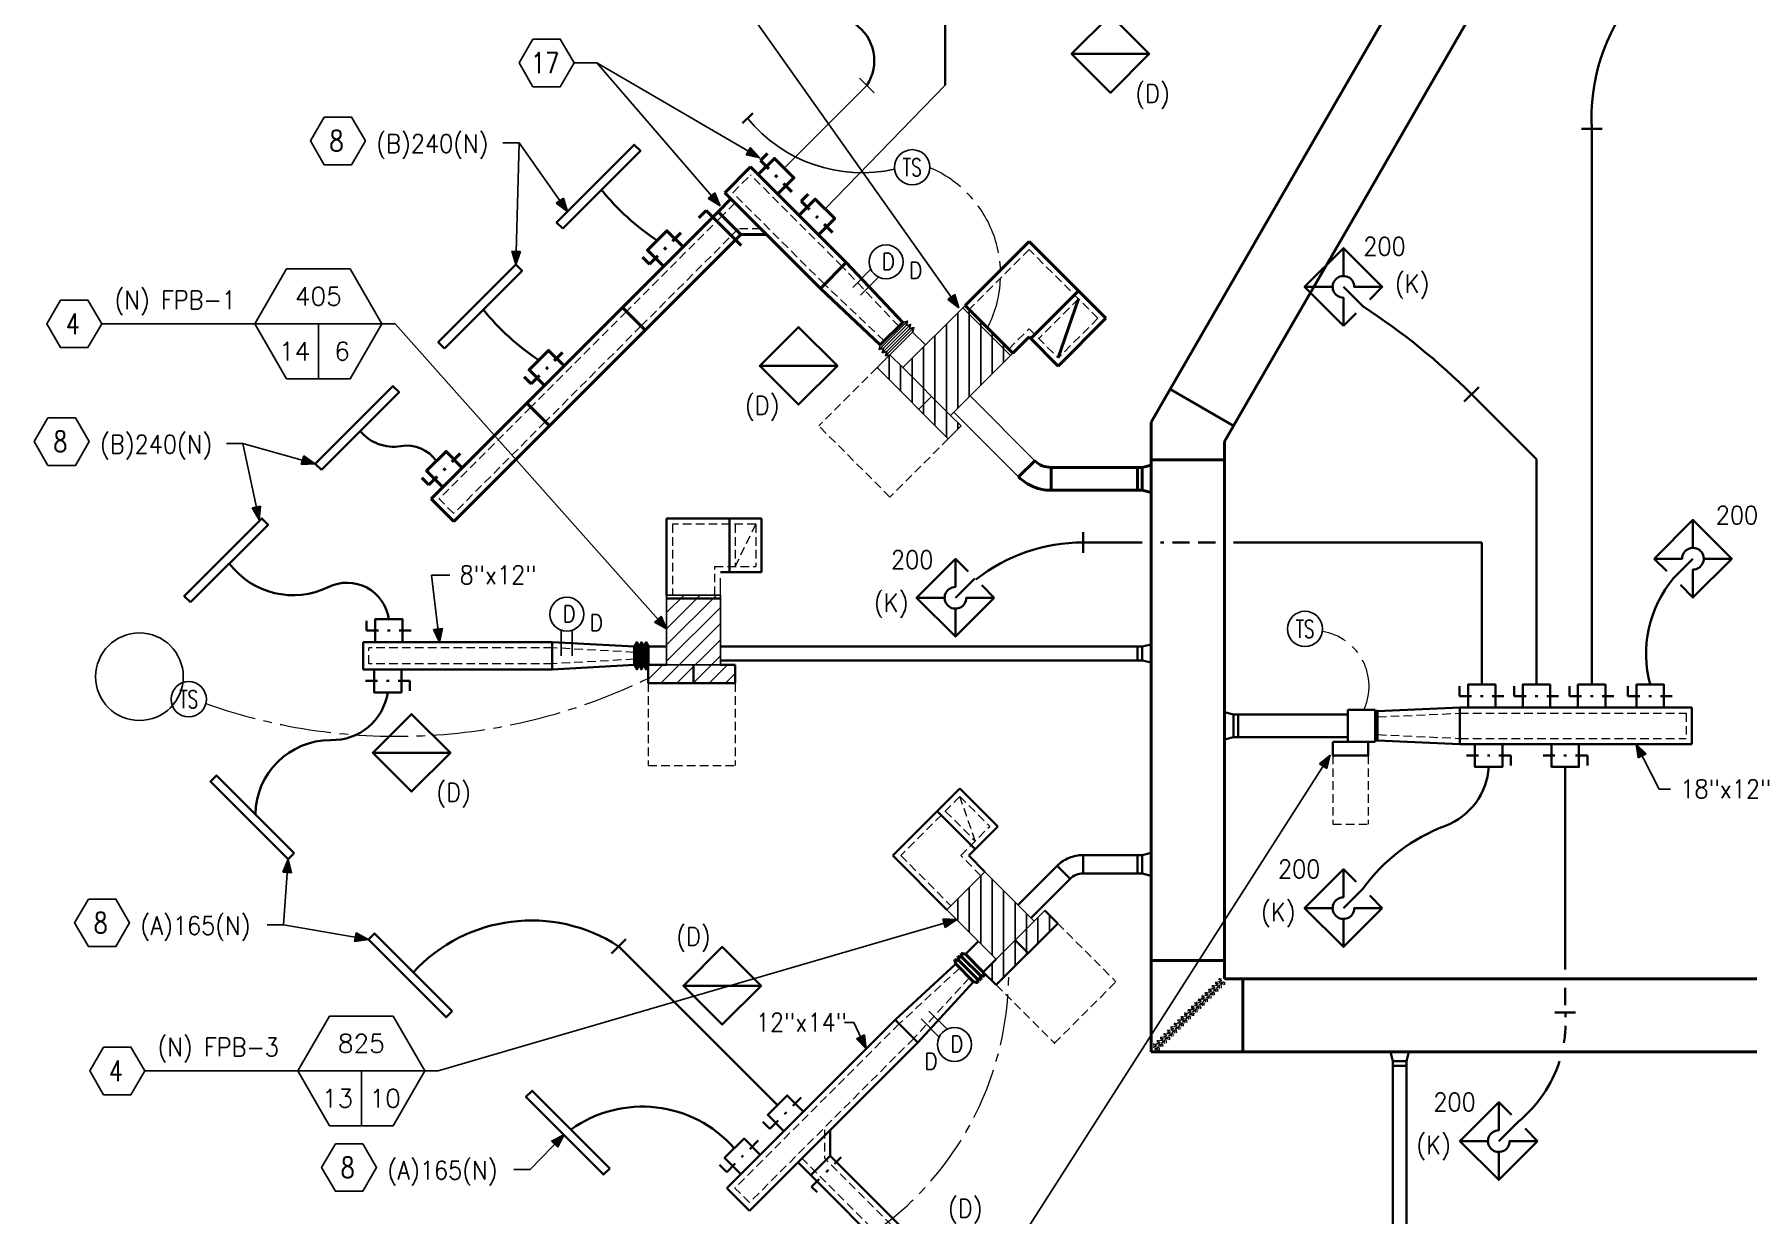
# Model space of a CAD drawing. Header units: inches. Extents: x 51 to 3278, y 66 to 1678.
# Drawn here: x 51 to 800, y 519 to 1035 of the extents above; entities that cross this region are included whole.
import ezdxf
from ezdxf.enums import TextEntityAlignment as Align

# ---------------------------------------------------------------- set-up
doc = ezdxf.new("R2010")
doc.units = ezdxf.units.IN
doc.header["$LTSCALE"] = 30
doc.header["$MEASUREMENT"] = 0
for name, pattern in [('CENTER2', [1.125, 0.75, -0.125, 0.125, -0.125]), ('HIDDEN', [0.375, 0.25, -0.125]), ('HIDDEN2', [0.1875, 0.125, -0.0625])]:
    doc.linetypes.add(name, pattern=pattern)
for name, color, linetype, lineweight in [('E-FIRE-NEWW', 1, 'Continuous', 25), ('EQUIP', 4, 'Continuous', 25), ('FLEX', 4, 'Continuous', 25), ('LIN', 4, 'HIDDEN2', 18), ('m-devc-text', 71, 'Continuous', 25), ('M-HATCH', 32, 'Continuous', 25), ('M-HVAC-EXST-DIFF', 4, 'Continuous', 20), ('M-HVAC-EXST-DUCT', 4, 'Continuous', 40), ('m-hvac-fpbs', 1, 'Continuous', 25), ('m-hvac-fpbs-exst', 5, 'Continuous', 18), ('M-HVAC-NEWW-DIFF', 6, 'Continuous', 30), ('M-HVAC-NEWW-DUCT', 1, 'Continuous', 30), ('M-HVAC-NEWW-STAT', 3, 'Continuous', 25), ('M-HVAC-NEWW-STAT-WIRE', 2, 'CENTER2', 20), ('M-TEXT', 71, 'Continuous', 25), ('ODUCT', 241, 'HIDDEN', 20)]:
    doc.layers.add(name, color=color, linetype=linetype, lineweight=lineweight)
doc.styles.add('A', font='SIMPLEX.shx', dxfattribs={"width": 0.9, "height": 8})
doc.styles.get("Standard").update_dxf_attribs({"font": 'simplex.shx'})
doc.dimstyles.get("Standard").update_dxf_attribs({"dimtxt": 0.18, "dimasz": 0.18, "dimexe": 0.18, "dimexo": 0.0625, "dimgap": 0.09, "dimtad": 0, "dimtih": 1, "dimtoh": 1, "dimdec": 4, "dimzin": 0, "dimdsep": 46, "dimtxsty": 'Standard', "dimcen": 0.09, "dimadec": 0, "dimazin": 0, "dimtfac": 1, "dimtdec": 4, "dimtofl": 0, "dimtmove": 0, "dimatfit": 3, "dimfxl": 1, "dimtolj": 1, "dimtzin": 0, "dimarcsym": 0})
pattern_1 = [(90, (-9600, -1680), (-5, 9e-16), [])]

# ---------------------------------------------------------------- blocks, each defined once
blk = doc.blocks.new('AHJ')
for p, q in [((-6, 2), (0, 0)), ((-6, -2), (-6, 2)), ((0, 0), (-6, -2))]:
    blk.add_line(p, q)
blk.add_solid([(0, 0), (-6, 2), (-6, -2)])
blk = doc.blocks.new('std-blk02')
blk.add_lwpolyline([(-0.0548, 0.1103), (-0.1173, 0.0021), (-0.0548, -0.1062), (0.0702, -0.1062), (0.1327, 0.0021), (0.0702, 0.1103)], close=True)
at = {"layer": 'M-TEXT', "width": 0.8}
blk.add_attdef('TYPE', text='', height=0.0938, dxfattribs=at).set_placement((0.0012, 0.0021), align=Align.MIDDLE)
blk = doc.blocks.new('Hva-Dif06')
at = {"linetype": 'Continuous'}
blk.add_lwpolyline([(48, 3.82), (0, 3.82), (0, 0), (48, 0)], close=True, dxfattribs=at)
blk = doc.blocks.new('Hva-Ftg02')
blk.add_line((-0.1011, 0.0521), (-0.1011, 0.0975))
at = {"linetype": 'Continuous'}
for p, q in [((-0.0469, 0.0521), (-0.1011, 0.0521)), ((0.0059, 0.0521), (-0.0059, 0.0521)), ((0.1011, 0.0521), (0.0469, 0.0521))]:
    blk.add_line(p, q, dxfattribs=at)
blk.add_lwpolyline([(0.0625, 0), (0.0625, 0.1042), (-0.0625, 0.1042), (-0.0625, 0)])
blk = doc.blocks.new('HVA-bkt2')
blk.add_line((0, 0.046875), (0, -0.046875))
blk = doc.blocks.new('Hva-Tst03')
at = {"ltscale": 0.35}
blk.add_circle((0, 0), 0.0804, dxfattribs=at)
at = {"layer": 'm-devc-text', "width": 0.7}
blk.add_attdef('TS', text='', height=0.0802, dxfattribs=at).set_placement((0, 0), align=Align.MIDDLE)
blk = doc.blocks.new('Hva-Std03')
for p, q in [((-0.2887, 0), (0.2887, 0)), ((0, 0), (0, -0.25))]:
    blk.add_line(p, q)
blk.add_lwpolyline([(-0.1443, 0.25), (-0.2887, 0), (-0.1443, -0.25), (0.1443, -0.25), (0.2887, 0), (0.1443, 0.25)], close=True)
for p in [(0, 0.125), (-0.1083, -0.125), (0.1083, -0.125)]:
    blk.add_attdef('#', text='', height=0.0833).set_placement(p, align=Align.MIDDLE)
blk = doc.blocks.new('Hva-Ret01')
at = {"ltscale": 0.5}
blk.add_lwpolyline([(0, 24), (24, 0), (0, 0), (0, 24), (24, 0), (24, 24)], close=True, dxfattribs=at)
blk = doc.blocks.new('Hva-Dif01')
for p, q in [((0, 24), (8.65, 15.35)), ((24, 16.22), (24, 24)), ((8.65, 8.65), (0, 0)), ((12, 12), (24, 12)), ((24, 0), (24, 7.78))]:
    blk.add_line(p, q)
blk.add_lwpolyline([(24, 0), (0, 0), (0, 24), (24, 24), (15.35, 15.35, 2.414214), (15.35, 8.65)], format="xyb", close=True)
blk = doc.blocks.new('Std-Blk15')
blk.add_lwpolyline([(-0.1875, 0.1083), (-0.25, 0), (-0.1875, -0.1083), (-0.0625, -0.1083), (0, 0), (-0.0625, 0.1083)], close=True)
at = {"layer": 'M-TEXT', "width": 0.8}
blk.add_attdef('TYPE', text='', height=0.0938, dxfattribs=at).set_placement((-0.1315, 0), align=Align.MIDDLE)

msp = doc.modelspace()

# ---------------------------------------------------------------- hatches: boundary and pattern name
at = {"layer": 'M-HATCH'}
h = msp.add_hatch(dxfattribs=at)
h.set_pattern_fill('ANSI31', color=256, scale=40, angle=45, style=0)
h.set_pattern_definition(pattern_1)
h.paths.add_polyline_path([(450.8, 858.6), (456.46, 864.26), (451.86, 868.85), (479.09, 896.07), (458.23, 916.93), (431, 889.71), (425.35, 895.37), (419.69, 889.71)])
h = msp.add_hatch(dxfattribs=at)
h.set_pattern_fill('ANSI31', color=256, scale=40, style=0)
h.set_pattern_definition([(45, (-9567.473, -1603.082), (-3.535534, 3.535534), [])])
h.paths.add_polyline_path([(357.74, 751.77), (319.74, 751.77), (319.74, 759.77), (327.74, 759.77), (327.74, 790.27), (351.24, 790.27), (351.24, 759.77), (357.74, 759.77)])
h = msp.add_hatch(dxfattribs=at)
h.set_pattern_fill('ANSI31', color=256, scale=40, angle=45, style=0)
h.set_pattern_definition(pattern_1)
h.paths.add_polyline_path([(471.81, 631.22), (466.15, 625.56), (471.81, 619.91), (498.68, 646.78), (493.02, 652.43)])
edge = h.paths.add_edge_path()
edge.add_line((450.24, 652.79), (466.86, 669.4))
edge.add_line((471.81, 631.22), (450.24, 652.79))
edge.add_line((488.42, 647.84), (466.86, 669.4))

# ---------------------------------------------------------------- linework, layer by layer
at = {"layer": 'DEFPOINTS', "color": 88}
msp.add_circle((97.35, 754.62), 19.15, dxfattribs=at)
at = {"layer": 'E-FIRE-NEWW'}
for p, q in [((416.99, 932.7), (409.08, 924.79)), ((420.4, 929.29), (412.49, 921.38)), ((281.7, 774.97), (281.7, 763.78)), ((286.52, 774.97), (286.52, 763.78)), ((450.29, 600.55), (442.38, 608.46)), ((446.88, 597.14), (438.98, 605.05))]:
    msp.add_line(p, q, dxfattribs=at)
for centre in [(423.63, 935.93), (284.11, 781.95), (453.52, 593.91)]:
    msp.add_circle(centre, 7.43, dxfattribs=at)
at = {"layer": 'EQUIP'}
for p, q in [((478.03, 895.01), (457.17, 915.87)), ((440.9, 899.61), (435.25, 905.27)), ((419.69, 889.71), (425.35, 895.37)), ((431, 889.71), (425.35, 895.37)), ((450.8, 858.6), (419.69, 889.71)), ((443.56, 877.16), (437.9, 871.5)), ((488.66, 849.02), (460.35, 877.34)), ((456.46, 864.26), (451.86, 868.85)), ((481.59, 841.95), (453.28, 870.27)), ((450.8, 858.6), (456.46, 864.26))]:
    msp.add_line(p, q, dxfattribs=at)
at = {"layer": 'FLEX'}
for points in [[(420.57, 897.67), (421.1, 899.61), (431, 909.51), (432.95, 910.04), (420.57, 897.67), (422.52, 898.2), (432.42, 908.1), (432.95, 910.04)], [(421.99, 896.25), (422.52, 898.2), (432.42, 908.1), (434.36, 908.63), (421.99, 896.25), (423.93, 896.78), (433.83, 906.68), (434.36, 908.63)], [(423.4, 894.84), (423.93, 896.78), (433.83, 906.68), (435.78, 907.21), (423.4, 894.84), (425.35, 895.37), (435.25, 905.27), (435.78, 907.21)]]:
    msp.add_lwpolyline(points, dxfattribs=at)
at = {"layer": 'LIN'}
for p, q in [((356.67, 966.17), (364.45, 973.94)), ((404.49, 933.91), (364.45, 973.94)), ((396.71, 926.13), (356.67, 966.17)), ((357.63, 961.67), (351.97, 956.02)), ((351.97, 956.02), (310.16, 914.21)), ((359.07, 950.39), (316.53, 907.85)), ((368.92, 950.39), (359.07, 950.39)), ((486.16, 941.33), (460, 915.17)), ((516.21, 911.28), (486.16, 941.33)), ((429.19, 907.79), (404.44, 933.95)), ((422.82, 901.43), (396.66, 926.18)), ((310.16, 914.21), (268.36, 872.4)), ((507.73, 919.76), (490.4, 902.44)), ((316.53, 907.85), (274.72, 866.04)), ((477.32, 897.84), (486.16, 906.68)), ((486.16, 906.68), (498.89, 893.95)), ((516.21, 911.28), (498.89, 893.95)), ((419.69, 889.71), (394.23, 864.26)), ((268.36, 872.4), (228.32, 832.36)), ((274.72, 866.04), (234.68, 826)), ((425.35, 833.14), (394.23, 864.26)), ((450.8, 858.6), (425.35, 833.14)), ((234.68, 826), (228.32, 832.36)), ((330.24, 821.27), (330.24, 790.27)), ((366.74, 821.27), (330.24, 821.27)), ((357.74, 821.27), (357.74, 802.77)), ((357.74, 802.77), (366.74, 821.27)), ((366.74, 821.27), (366.74, 802.77)), ((348.74, 802.77), (366.74, 802.77)), ((348.74, 790.27), (348.74, 802.77)), ((197.57, 760.26), (197.57, 767.26)), ((277.74, 767.26), (197.57, 767.26)), ((313.61, 765.27), (277.61, 767.27)), ((277.74, 760.26), (197.57, 760.26)), ((313.61, 762.26), (277.61, 760.26)), ((319.74, 751.77), (319.74, 715.77)), ((357.74, 751.77), (357.74, 715.77)), ((638.58, 737.06), (674.58, 738.68)), ((674.46, 738.68), (773.28, 738.68)), ((773.28, 738.68), (773.28, 727.68)), ((638.58, 729.3), (674.58, 727.68)), ((674.46, 727.68), (773.28, 727.68)), ((618.96, 720.18), (618.96, 690.18)), ((634.31, 720.18), (634.31, 690.18)), ((319.74, 715.77), (357.74, 715.77)), ((455.9, 702.28), (430.09, 676.47)), ((455.9, 702.28), (468.98, 689.2)), ((462.61, 682.84), (455.9, 702.28)), ((449.53, 695.92), (462.61, 682.84)), ((456.25, 676.47), (468.98, 689.2)), ((618.96, 690.18), (634.31, 690.18)), ((430.09, 676.47), (452.01, 654.55)), ((465.09, 667.64), (456.25, 676.47)), ((498.68, 646.78), (524.13, 621.32)), ((455.82, 627.26), (429.31, 602.86)), ((460.07, 623.01), (435.67, 596.5)), ((471.81, 619.91), (497.26, 594.45)), ((497.26, 594.45), (524.13, 621.32)), ((429.38, 602.94), (357.59, 531.15)), ((435.74, 596.57), (363.95, 524.78)), ((396.74, 556.54), (396.74, 544.19)), ((564.35, 366.68), (386.87, 544.16)), ((569.3, 371.63), (396.74, 544.19)), ((363.95, 524.78), (357.59, 531.15))]:
    msp.add_line(p, q, dxfattribs=at)
at = {"layer": 'M-HVAC-EXST-DIFF'}
for p, q in [((379.13, 976.94), (415.18, 1013)), ((396.96, 959.11), (449.51, 1013.24))]:
    msp.add_line(p, q, dxfattribs=at)
at = {"layer": 'M-HVAC-EXST-DUCT'}
for p, q in [((668.73, 1025.71), (696.79, 1074.31)), ((632.02, 1026.12), (641.02, 1041.71)), ((603.96, 977.51), (632.02, 1026.12)), ((632.02, 1026.12), (632.02, 1026.13)), ((632.02, 1026.12), (632.02, 1026.12)), ((659.73, 1010.12), (668.73, 1025.71)), ((668.73, 1025.71), (668.73, 1025.72)), ((668.73, 1025.71), (668.73, 1025.71)), ((631.67, 961.51), (659.73, 1010.12)), ((659.73, 1010.12), (659.73, 1010.13)), ((659.73, 1010.12), (659.73, 1010.12)), ((353.13, 966.17), (364.45, 977.48)), ((406.26, 935.67), (364.45, 977.48)), ((575.89, 928.91), (603.96, 977.51)), ((603.96, 977.51), (603.96, 977.52)), ((353.13, 966.17), (394.94, 924.36)), ((355.86, 963.44), (350.2, 957.79)), ((603.61, 912.91), (631.67, 961.51)), ((631.67, 961.51), (631.67, 961.52)), ((350.2, 957.79), (308.39, 915.98)), ((345.01, 958.41), (341.77, 955.16)), ((360.34, 943.08), (345.01, 958.41)), ((350.2, 957.79), (350.2, 957.8)), ((360.1, 947.89), (350.2, 957.79)), ((350.2, 957.79), (360.1, 947.89)), ((360.1, 947.89), (318.29, 906.08)), ((360.1, 947.89), (360.1, 947.9)), ((360.1, 947.89), (360.1, 947.89)), ((371.42, 947.89), (360.1, 947.89)), ((486.16, 944.87), (458.23, 916.93)), ((519.75, 911.28), (486.16, 944.87)), ((394.94, 924.36), (406.26, 935.67)), ((431, 909.51), (406.26, 935.67)), ((547.83, 880.3), (575.89, 928.91)), ((575.89, 928.91), (575.89, 928.92)), ((421.1, 899.61), (394.94, 924.36)), ((486.87, 902.44), (507.73, 923.3)), ((308.39, 915.98), (266.59, 874.17)), ((308.39, 915.98), (308.39, 915.99)), ((318.29, 906.08), (308.39, 915.98)), ((318.29, 906.08), (308.39, 915.98)), ((458.23, 916.93), (479.09, 896.07)), ((507.73, 919.76), (498.89, 893.95)), ((421.1, 899.61), (431, 909.51)), ((431, 909.51), (431, 909.51)), ((519.75, 911.28), (498.89, 890.42)), ((498.89, 890.42), (519.75, 911.28)), ((519.75, 911.28), (519.75, 911.29)), ((575.55, 864.3), (603.61, 912.91)), ((603.61, 912.91), (603.61, 912.92)), ((318.29, 906.08), (276.49, 864.27)), ((318.29, 906.08), (318.29, 906.09)), ((421.1, 899.61), (421.1, 899.61)), ((479.09, 896.07), (486.16, 903.15)), ((486.16, 903.15), (498.89, 890.42)), ((547.83, 880.3), (539.55, 865.95)), ((547.83, 880.3), (575.55, 864.3)), ((575.55, 864.3), (547.83, 880.3)), ((266.59, 874.17), (224.78, 832.36)), ((276.49, 864.27), (266.59, 874.17)), ((276.49, 864.27), (234.68, 822.46)), ((539.55, 865.95), (539.55, 849.37)), ((571.55, 857.37), (575.55, 864.3)), ((571.55, 849.37), (571.55, 857.37)), ((488.66, 849.02), (481.59, 841.95)), ((539.55, 847.09), (535.55, 846.09)), ((539.55, 795.58), (539.55, 851.7)), ((539.55, 849.37), (571.55, 849.37)), ((539.55, 849.37), (571.55, 849.37)), ((539.55, 849.37), (571.55, 849.37)), ((571.55, 851.7), (571.55, 851.71)), ((571.55, 622.62), (571.55, 851.7)), ((535.55, 846.09), (495.73, 846.09)), ((495.73, 846.09), (495.73, 836.09)), ((533.55, 836.09), (533.55, 846.09)), ((535.55, 836.09), (535.55, 846.09)), ((234.68, 822.46), (224.78, 832.36)), ((535.55, 836.09), (495.73, 836.09)), ((539.55, 835.09), (535.55, 836.09)), ((539.55, 795.58), (539.55, 795.59)), ((539.55, 795.58), (539.55, 590.62)), ((313.74, 759.77), (313.74, 767.77)), ((313.74, 759.77), (313.74, 767.77)), ((453.6, 631.04), (455.54, 630.51)), ((454.13, 629.1), (453.6, 631.04)), ((461.91, 621.32), (454.13, 629.1)), ((454.13, 629.1), (454.13, 629.1)), ((455.01, 632.46), (456.96, 631.93)), ((455.54, 630.51), (455.01, 632.46)), ((463.32, 622.73), (455.54, 630.51)), ((456.43, 633.87), (458.37, 633.34)), ((456.96, 631.93), (456.43, 633.87)), ((464.74, 624.15), (456.96, 631.93)), ((466.15, 625.56), (458.37, 633.34)), ((571.55, 630.59), (539.55, 630.59)), ((465.27, 622.2), (463.32, 622.73)), ((463.32, 622.73), (463.85, 620.79)), ((466.68, 623.62), (464.74, 624.15)), ((464.74, 624.15), (465.27, 622.2)), ((466.15, 625.56), (466.68, 623.62)), ((569.52, 621.95), (569.56, 622.26)), ((569.58, 622.49), (569.61, 622.78)), ((959.11, 622.62), (571.55, 622.62)), ((579.55, 590.59), (579.55, 622.59)), ((579.55, 590.59), (579.55, 622.59)), ((463.85, 620.79), (461.91, 621.32)), ((461.91, 621.32), (461.91, 621.32)), ((562.01, 614.44), (562.04, 614.75)), ((562.07, 614.98), (562.1, 615.27)), ((563.51, 615.94), (563.54, 616.25)), ((563.57, 616.48), (563.6, 616.77)), ((564.62, 614.43), (565.02, 614.48)), ((565.01, 617.44), (565.05, 617.75)), ((565.07, 617.98), (565.1, 618.28)), ((565.37, 614.52), (565.81, 614.56)), ((566.12, 615.94), (566.53, 615.98)), ((566.52, 618.95), (566.55, 619.26)), ((566.58, 619.49), (566.61, 619.78)), ((566.87, 616.02), (567.31, 616.07)), ((567.63, 617.44), (568.03, 617.48)), ((568.02, 620.45), (568.05, 620.76)), ((568.08, 620.99), (568.11, 621.28)), ((568.38, 617.52), (568.82, 617.57)), ((569.13, 618.94), (569.53, 618.99)), ((569.88, 619.02), (570.32, 619.07)), ((570.63, 620.44), (571.03, 620.49)), ((571.38, 620.53), (571.82, 620.57)), ((554.5, 606.92), (554.53, 607.24)), ((554.55, 607.47), (554.59, 607.76)), ((556, 608.43), (556.03, 608.74)), ((556.06, 608.97), (556.09, 609.26)), ((557.11, 606.92), (557.51, 606.96)), ((557.5, 609.93), (557.53, 610.24)), ((557.56, 610.47), (557.59, 610.76)), ((557.86, 607), (558.3, 607.05)), ((558.61, 608.42), (559.01, 608.47)), ((559, 611.43), (559.04, 611.74)), ((559.06, 611.97), (559.09, 612.27)), ((559.36, 608.51), (559.8, 608.55)), ((560.11, 609.93), (560.52, 609.97)), ((560.51, 612.93), (560.54, 613.25)), ((560.56, 613.48), (560.6, 613.77)), ((560.86, 610.01), (561.3, 610.06)), ((561.62, 611.43), (562.02, 611.47)), ((562.37, 611.51), (562.81, 611.56)), ((563.12, 612.93), (563.52, 612.98)), ((563.87, 613.01), (564.31, 613.06)), ((546.98, 599.41), (547.02, 599.72)), ((547.04, 599.95), (547.07, 600.25)), ((548.49, 600.91), (548.52, 601.23)), ((548.54, 601.45), (548.58, 601.75)), ((549.59, 599.41), (550, 599.45)), ((549.99, 602.42), (550.02, 602.73)), ((550.05, 602.96), (550.08, 603.25)), ((550.35, 599.49), (550.79, 599.54)), ((551.1, 600.91), (551.5, 600.95)), ((551.49, 603.92), (551.52, 604.23)), ((551.55, 604.46), (551.58, 604.75)), ((551.85, 600.99), (552.29, 601.04)), ((552.6, 602.41), (553, 602.46)), ((552.99, 605.42), (553.03, 605.73)), ((553.05, 605.96), (553.08, 606.26)), ((553.35, 602.5), (553.79, 602.54)), ((554.1, 603.92), (554.5, 603.96)), ((554.85, 604), (555.29, 604.05)), ((555.6, 605.42), (556.01, 605.46)), ((556.36, 605.5), (556.8, 605.55)), ((540.97, 593.4), (541.01, 593.71)), ((541.03, 593.94), (541.06, 594.24)), ((542.08, 591.89), (542.48, 591.94)), ((542.47, 594.9), (542.51, 595.21)), ((542.53, 595.44), (542.57, 595.74)), ((542.83, 591.98), (543.27, 592.03)), ((543.58, 593.4), (543.99, 593.44)), ((543.98, 596.41), (544.01, 596.72)), ((544.04, 596.95), (544.07, 597.24)), ((544.33, 593.48), (544.77, 593.53)), ((545.09, 594.9), (545.49, 594.94)), ((545.48, 597.91), (545.51, 598.22)), ((545.54, 598.45), (545.57, 598.74)), ((545.84, 594.98), (546.28, 595.03)), ((546.59, 596.4), (546.99, 596.45)), ((547.34, 596.48), (547.78, 596.53)), ((548.09, 597.91), (548.49, 597.95)), ((548.84, 597.99), (549.28, 598.04)), ((539.55, 590.62), (1688.73, 590.61))]:
    msp.add_line(p, q, dxfattribs=at)
for points in [[(488.66, 849.02, 0.098492), (491.91, 846.86, 0.098492), (495.73, 846.09)], [(481.59, 841.95, 0.098492), (488.08, 837.62, 0.098492), (495.73, 836.09)]]:
    msp.add_lwpolyline(points, format="xyb", dxfattribs=at)
for points in [[(314.74, 758.02), (315.74, 759.77), (315.74, 767.77), (314.74, 769.52), (314.74, 758.02), (313.74, 759.77), (313.74, 767.77), (314.74, 769.52)], [(316.74, 758.02), (317.74, 759.77), (317.74, 767.77), (316.74, 769.52), (316.74, 758.02), (315.74, 759.77), (315.74, 767.77), (316.74, 769.52)], [(318.74, 758.02), (319.74, 759.77), (319.74, 767.77), (318.74, 769.52), (318.74, 758.02), (317.74, 759.77), (317.74, 767.77), (318.74, 769.52)]]:
    msp.add_lwpolyline(points, dxfattribs=at)
for centre, radius, start, end in [((570.61, 621.57), 1.13, 179.25145, 205.17769), ((571.82, 622.78), 2.21, 179.99964, 190.69784), ((571.82, 622.78), 2.21, 203.78576, 218.77575), ((563.1, 614.06), 1.13, 179.25145, 205.17769), ((564.31, 615.27), 2.21, 179.99964, 190.69784), ((564.31, 615.27), 2.21, 203.78576, 218.77575), ((564.6, 615.56), 1.13, 179.25145, 205.17769), ((565.81, 616.77), 2.21, 179.99964, 190.69784), ((564.6, 615.56), 1.13, 223.65908, 256.70201), ((565.81, 616.77), 2.21, 203.78576, 218.77575), ((565.81, 616.77), 2.21, 232.83866, 250.22352), ((566.11, 617.07), 1.13, 179.25145, 205.17769), ((567.31, 618.28), 2.21, 179.99964, 190.69784), ((567.31, 618.28), 2.21, 203.78576, 218.77575), ((566.11, 617.07), 1.13, 223.65908, 256.70201), ((565.81, 616.77), 2.21, 260.78769, 269.99964), ((567.31, 618.28), 2.21, 232.83866, 250.22352), ((567.61, 618.57), 1.13, 179.25145, 205.17769), ((568.82, 619.78), 2.21, 179.99964, 190.69784), ((568.82, 619.78), 2.21, 203.78576, 218.77575), ((567.61, 618.57), 1.13, 223.65908, 256.70201), ((567.31, 618.28), 2.21, 260.78769, 269.99964), ((568.82, 619.78), 2.21, 232.83866, 250.22352), ((569.11, 620.07), 1.13, 179.25145, 205.17769), ((570.32, 621.28), 2.21, 179.99964, 190.69784), ((569.11, 620.07), 1.13, 223.65908, 256.70201), ((570.32, 621.28), 2.21, 203.78576, 218.77575), ((568.82, 619.78), 2.21, 260.78769, 269.99964), ((570.32, 621.28), 2.21, 232.83866, 250.22352), ((570.61, 621.57), 1.13, 223.65908, 256.70201), ((570.32, 621.28), 2.21, 260.78769, 269.99964), ((571.82, 622.78), 2.21, 232.83866, 250.22352), ((571.82, 622.78), 2.21, 260.78769, 269.99964), ((555.59, 606.55), 1.13, 179.25145, 205.17769), ((556.8, 607.76), 2.21, 179.99964, 190.69784), ((556.8, 607.76), 2.21, 203.78576, 218.77575), ((557.09, 608.05), 1.13, 179.25145, 205.17769), ((558.3, 609.26), 2.21, 179.99964, 190.69784), ((557.09, 608.05), 1.13, 223.65908, 256.70201), ((558.3, 609.26), 2.21, 203.78576, 218.77575), ((558.3, 609.26), 2.21, 232.83866, 250.22352), ((558.59, 609.55), 1.13, 179.25145, 205.17769), ((559.8, 610.76), 2.21, 179.99964, 190.69784), ((558.59, 609.55), 1.13, 223.65908, 256.70201), ((559.8, 610.76), 2.21, 203.78576, 218.77575), ((558.3, 609.26), 2.21, 260.78769, 269.99964), ((559.8, 610.76), 2.21, 232.83866, 250.22352), ((560.1, 611.06), 1.13, 179.25145, 205.17769), ((561.3, 612.27), 2.21, 179.99964, 190.69784), ((561.3, 612.27), 2.21, 203.78576, 218.77575), ((560.1, 611.06), 1.13, 223.65908, 256.70201), ((559.8, 610.76), 2.21, 260.78769, 269.99964), ((561.3, 612.27), 2.21, 232.83866, 250.22352), ((561.6, 612.56), 1.13, 179.25145, 205.17769), ((562.81, 613.77), 2.21, 179.99964, 190.69784), ((562.81, 613.77), 2.21, 203.78576, 218.77575), ((561.6, 612.56), 1.13, 223.65908, 256.70201), ((561.3, 612.27), 2.21, 260.78769, 269.99964), ((562.81, 613.77), 2.21, 232.83866, 250.22352), ((563.1, 614.06), 1.13, 223.65908, 256.70201), ((562.81, 613.77), 2.21, 260.78769, 269.99964), ((564.31, 615.27), 2.21, 232.83866, 250.22352), ((564.31, 615.27), 2.21, 260.78769, 269.99964), ((549.28, 600.25), 2.21, 179.99964, 190.69784), ((549.28, 600.25), 2.21, 203.78576, 218.77575), ((549.58, 600.54), 1.13, 179.25145, 205.17769), ((550.79, 601.75), 2.21, 179.99964, 190.69784), ((550.79, 601.75), 2.21, 203.78576, 218.77575), ((549.58, 600.54), 1.13, 223.65908, 256.70201), ((550.79, 601.75), 2.21, 232.83866, 250.22352), ((551.08, 602.04), 1.13, 179.25145, 205.17769), ((552.29, 603.25), 2.21, 179.99964, 190.69784), ((551.08, 602.04), 1.13, 223.65908, 256.70201), ((552.29, 603.25), 2.21, 203.78576, 218.77575), ((550.79, 601.75), 2.21, 260.78769, 269.99964), ((552.29, 603.25), 2.21, 232.83866, 250.22352), ((552.58, 603.54), 1.13, 179.25145, 205.17769), ((553.79, 604.75), 2.21, 179.99964, 190.69784), ((552.58, 603.54), 1.13, 223.65908, 256.70201), ((553.79, 604.75), 2.21, 203.78576, 218.77575), ((552.29, 603.25), 2.21, 260.78769, 269.99964), ((553.79, 604.75), 2.21, 232.83866, 250.22352), ((554.08, 605.05), 1.13, 179.25145, 205.17769), ((555.29, 606.26), 2.21, 179.99964, 190.69784), ((555.29, 606.26), 2.21, 203.78576, 218.77575), ((554.08, 605.05), 1.13, 223.65908, 256.70201), ((553.79, 604.75), 2.21, 260.78769, 269.99964), ((555.29, 606.26), 2.21, 232.83866, 250.22352), ((555.59, 606.55), 1.13, 223.65908, 256.70201), ((555.29, 606.26), 2.21, 260.78769, 269.99964), ((556.8, 607.76), 2.21, 232.83866, 250.22352), ((556.8, 607.76), 2.21, 260.78769, 269.99964), ((542.06, 593.03), 1.13, 179.25145, 205.17769), ((543.27, 594.24), 2.21, 179.99964, 190.69784), ((543.27, 594.24), 2.21, 203.78576, 218.77575), ((542.06, 593.03), 1.13, 223.65908, 256.70201), ((543.27, 594.24), 2.21, 232.83866, 250.22352), ((543.57, 594.53), 1.13, 179.25145, 205.17769), ((544.77, 595.74), 2.21, 179.99964, 190.69784), ((544.77, 595.74), 2.21, 203.78576, 218.77575), ((543.57, 594.53), 1.13, 223.65908, 256.70201), ((543.27, 594.24), 2.21, 260.78769, 269.99964), ((544.77, 595.74), 2.21, 232.83866, 250.22352), ((545.07, 596.03), 1.13, 179.25145, 205.17769), ((546.28, 597.24), 2.21, 179.99964, 190.69784), ((545.07, 596.03), 1.13, 223.65908, 256.70201), ((546.28, 597.24), 2.21, 203.78576, 218.77575), ((544.77, 595.74), 2.21, 260.78769, 269.99964), ((546.28, 597.24), 2.21, 232.83866, 250.22352), ((546.57, 597.53), 1.13, 179.25145, 205.17769), ((547.78, 598.74), 2.21, 179.99964, 190.69784), ((546.57, 597.53), 1.13, 223.65908, 256.70201), ((547.78, 598.74), 2.21, 203.78576, 218.77575), ((546.28, 597.24), 2.21, 260.78769, 269.99964), ((547.78, 598.74), 2.21, 232.83866, 250.22352), ((548.07, 599.04), 1.13, 179.25145, 205.17769), ((548.07, 599.04), 1.13, 223.65908, 256.70201), ((547.78, 598.74), 2.21, 260.78769, 269.99964), ((549.28, 600.25), 2.21, 232.83866, 250.22352), ((549.28, 600.25), 2.21, 260.78769, 269.99964)]:
    msp.add_arc(centre, radius, start, end, dxfattribs=at)
at = {"layer": 'm-hvac-fpbs'}
for p, q in [((327.74, 790.27), (351.24, 790.27)), ((327.74, 759.77), (327.74, 790.27)), ((351.24, 759.77), (351.24, 790.27)), ((351.24, 759.77), (327.74, 759.77)), ((450.24, 652.79), (466.86, 669.4)), ((488.42, 647.84), (466.86, 669.4)), ((471.81, 631.22), (450.24, 652.79)), ((493.02, 652.43), (471.81, 631.22))]:
    msp.add_line(p, q, dxfattribs=at)
at = {"layer": 'm-hvac-fpbs-exst'}
for p, q in [((431, 889.71), (458.23, 916.93)), ((479.09, 896.07), (458.23, 916.93)), ((451.86, 868.85), (479.09, 896.07)), ((451.86, 868.85), (431, 889.71))]:
    msp.add_line(p, q, dxfattribs=at)
at = {"layer": 'M-HVAC-NEWW-DUCT'}
for p, q in [((449.51, 1013.24), (449.51, 1066.89)), ((732.04, 751.18), (732.04, 994.06)), ((707.87, 849.73), (679.54, 878.06, 0)), ((707.87, 751.18), (707.87, 849.73)), ((327.74, 823.77), (327.74, 790.27)), ((369.24, 823.77), (327.74, 823.77)), ((355.24, 800.27), (355.24, 823.77)), ((369.24, 823.77), (369.24, 800.27)), ((369.24, 800.27), (369.24, 823.77)), ((535.55, 813.32), (509.75, 813.32)), ((683.97, 813.32), (575.55, 813.32)), ((683.97, 751.18), (683.97, 813.32)), ((351.24, 800.27), (369.24, 800.27)), ((351.24, 788.77), (327.74, 788.77)), ((277.74, 769.76), (195.07, 769.76)), ((195.07, 757.76), (195.07, 769.76)), ((313.74, 767.77), (277.74, 769.76)), ((277.74, 757.76), (277.74, 769.76)), ((327.74, 767.77), (319.74, 767.77)), ((357.74, 767.77), (351.24, 767.77)), ((393.74, 767.76), (357.74, 767.77)), ((533.55, 767.77), (393.74, 767.76)), ((535.55, 767.77), (533.55, 767.77)), ((533.55, 761.77), (533.55, 767.77)), ((539.55, 768.77), (535.55, 767.77)), ((535.55, 761.77), (535.55, 767.77)), ((539.55, 760.77), (539.55, 768.77)), ((277.74, 757.76), (195.07, 757.76)), ((313.74, 759.77), (277.74, 757.76)), ((319.74, 751.77), (319.74, 759.77)), ((327.74, 759.77), (319.74, 759.77)), ((339.49, 759.77), (339.49, 751.77)), ((357.74, 761.77), (351.24, 761.77)), ((357.74, 759.77), (351.24, 759.77)), ((393.74, 761.76), (357.74, 761.77)), ((357.74, 751.77), (357.74, 759.77)), ((533.55, 761.77), (393.74, 761.76)), ((535.55, 761.77), (533.55, 761.77)), ((539.55, 760.77), (535.55, 761.77)), ((357.74, 751.77), (319.74, 751.77)), ((571.55, 739.18), (571.55, 727.18)), ((571.55, 739.18), (575.55, 738.18)), ((575.55, 738.18), (575.55, 728.18)), ((575.55, 738.18), (577.55, 738.18)), ((577.55, 738.18), (625.46, 738.18)), ((577.55, 738.18), (577.55, 728.18)), ((577.55, 738.18), (577.55, 728.18)), ((625.46, 740.18), (625.46, 726.18)), ((625.46, 740.18), (637.46, 740.18)), ((637.46, 740.18), (637.46, 739.68)), ((637.46, 739.68), (637.46, 726.68)), ((637.46, 739.68), (638.46, 739.68)), ((638.46, 739.56), (674.46, 741.18)), ((638.46, 739.68), (638.46, 726.68)), ((638.46, 739.56), (638.46, 739.56)), ((638.46, 739.56), (638.46, 726.81)), ((674.46, 741.18), (775.78, 741.18)), ((674.46, 741.18), (674.46, 725.18)), ((775.78, 741.18), (775.78, 725.18)), ((571.55, 727.18), (575.55, 728.18)), ((575.55, 728.18), (577.55, 728.18)), ((577.55, 728.18), (625.46, 728.18)), ((637.46, 726.68), (637.46, 726.18)), ((637.46, 726.68), (638.46, 726.68)), ((638.46, 726.81), (674.46, 725.18)), ((638.46, 726.81), (638.46, 726.81)), ((618.96, 726.18), (637.46, 726.18)), ((618.96, 726.18), (618.96, 720.18)), ((618.96, 719.59), (619.55, 720.18)), ((618.96, 720.18), (634.31, 720.18)), ((634.31, 726.18), (634.31, 720.18)), ((674.46, 725.18), (775.78, 725.18)), ((720.47, 715.18), (720.47, 626.62)), ((455.9, 705.82), (426.55, 676.47)), ((455.9, 705.82), (472.51, 689.2)), ((472.51, 689.2), (455.9, 705.82)), ((462.61, 679.3), (446, 695.92)), ((459.79, 676.47), (472.51, 689.2)), ((426.55, 676.47), (450.24, 652.79)), ((466.86, 669.4), (459.79, 676.47)), ((533.55, 676.65), (509.72, 676.65)), ((509.72, 668.65), (509.72, 676.65)), ((533.55, 676.65), (533.55, 676.66)), ((535.55, 676.65), (533.55, 676.65)), ((533.55, 668.65), (533.55, 676.65)), ((533.55, 668.65), (533.55, 676.65)), ((533.55, 668.65), (533.55, 676.65)), ((539.55, 677.65), (535.55, 676.65)), ((535.55, 668.65), (535.55, 676.65)), ((539.55, 667.65), (539.55, 677.65)), ((498.42, 671.96), (481.35, 654.91)), ((504.07, 666.31), (498.42, 671.96)), ((533.55, 668.65), (509.72, 668.65)), ((533.55, 668.65), (533.55, 668.66)), ((535.55, 668.65), (533.55, 668.65)), ((539.55, 667.65), (535.55, 668.65)), ((504.07, 666.31), (487.01, 649.25)), ((498.68, 646.78), (493.02, 652.43)), ((498.68, 646.78), (471.81, 619.91)), ((376.17, 567.38), (306.78, 636.77, 0)), ((464.03, 639), (458.37, 633.34)), ((480.12, 639.53), (485.77, 633.87)), ((454.13, 629.1), (427.61, 604.7)), ((471.81, 631.22), (466.15, 625.56)), ((471.81, 619.91), (466.15, 625.56)), ((461.91, 621.32), (437.51, 594.8)), ((427.61, 604.7), (354.05, 531.15)), ((437.51, 594.8), (427.61, 604.7)), ((437.51, 594.8), (363.95, 521.25)), ((497.16, 594.56), (497.37, 594.56)), ((644.16, 590.62), (645.16, 586.62)), ((652.16, 590.62), (644.16, 590.62)), ((645.16, 586.62), (645.16, 465.59)), ((651.16, 586.62), (645.16, 586.62)), ((651.16, 584.62), (645.16, 584.62)), ((652.16, 590.62), (651.16, 586.62)), ((651.16, 586.62), (651.16, 465.59)), ((399.24, 556.54), (399.24, 545.22)), ((385.1, 542.39), (390.76, 536.74)), ((399.24, 545.22), (390.76, 536.74)), ((572.84, 371.63), (399.24, 545.22)), ((404.09, 544.64), (401.16, 541.71)), ((564.35, 363.14), (390.76, 536.74)), ((390.76, 536.74), (390.76, 536.74)), ((394.42, 534.98), (391.11, 531.66)), ((398.5, 539.06), (397.53, 538.08)), ((363.95, 521.25), (354.05, 531.15)), ((391.11, 531.66), (393.49, 529.28))]:
    msp.add_line(p, q, dxfattribs=at)
at = {"layer": 'M-HVAC-NEWW-DUCT', "linetype": 'HIDDEN'}
for p, q in [((567.55, 813.32), (543.55, 813.32)), ((720.47, 618.62), (720.47, 607.85))]:
    msp.add_line(p, q, dxfattribs=at)
at = {"layer": 'M-HVAC-NEWW-DUCT'}
for points in [[(498.42, 671.96, -0.09824), (503.62, 675.44, -0.098742), (509.72, 676.65)], [(504.07, 666.31, -0.098491), (506.66, 668.04, -0.098491), (509.72, 668.65)]]:
    msp.add_lwpolyline(points, format="xyb", dxfattribs=at)
at = {"layer": 'M-HVAC-NEWW-DUCT', "linetype": 'HIDDEN', "flags": 128}
msp.add_lwpolyline([(719.88, 594.62, 0.059101), (720.47, 607.84)], format="xyb", dxfattribs=at)
at = {"layer": 'M-HVAC-NEWW-DUCT'}
for centre, radius, start, end in [((816.66, 998.9), 84.76, 140.95959, 183.26133), ((398.83, 1023.87), 19.64, 326.3911, 55.62084), ((381.81, 1033.67), 105.79, 218.75095, 236.61805), ((330.1, 981.33, 0), 105.79, 218.75095, 236.61805), ((473.02, 671.55, 0), 292.05, 45, 57.01151), ((208.41, 874.17), 19.02, 219.92026, 279.61837), ((214.2, 840.03), 15.61, 34.28275, 99.61837), ((509.97, 736.56), 76.76, 90.16715, 127.84), ((164.5, 825.29), 35.04, 217.20632, 296.04385), ((188.04, 777.24), 18.47, 7.86091, 116.20041), ((807.5, 764.6, 0), 51.7, 140.1582, 195.04487), ((181.59, 751.47), 24.55, 268.34546, 351.32732), ((180.92, 694.02), 32.91, 90.0578, 179.13386), ((657.83, 716.87), 29.22, 290.61485, 356.69469), ((695.87, 615.76), 78.8, 110.61485, 144.09847), ((268.6, 578.04, 0), 70.05, 56.98324, 137.37243), ((664.45, 603.69), 56.17, 309.15607, 342.30432), ((317.1, 513.21), 53.52, 41.29149, 125.63757)]:
    msp.add_arc(centre, radius, start, end, dxfattribs=at)
at = {"layer": 'M-HVAC-NEWW-STAT-WIRE'}
for centre, radius, start, end in [((423.04, 930.46, 0), 50.64, 332.61279, 67.03594), ((610.44, 750.43, 0), 24.29, 335.03989, 80.6825), ((209.81, 979.16, 0), 250.59, 250.5489, 296.02086), ((338.66, 625.14, 0), 138.58, 291.05542, 0.34215)]:
    msp.add_arc(centre, radius, start, end, dxfattribs=at)
at = {"layer": 'M-TEXT'}
for p, q in [((80.84, 908.88, 0), (147.81, 908.88, 0)), ((99.64, 582.33, 0), (166.61, 582.33, 0))]:
    msp.add_line(p, q, dxfattribs=at)
msp.add_arc((413.12, 1039.15, 0), 64.27, 218.92671, 282.83493, dxfattribs=at)
at = {"layer": 'ODUCT'}
for p, q in [((369.24, 823.77), (369.24, 823.78)), ((351.24, 790.27), (351.24, 800.27)), ((539.55, 739.45), (539.55, 739.46)), ((539.55, 739.45), (539.55, 739.45)), ((455.9, 705.82), (455.9, 705.83))]:
    msp.add_line(p, q, dxfattribs=at)

# ---------------------------------------------------------------- block references
at = {"layer": 'M-HVAC-EXST-DIFF', "xscale": 96, "yscale": 96, "zscale": 96, "rotation": 225.0001655613468}
msp.add_blockref('HVA-bkt2', (415.19, 1013), dxfattribs=at)
at = {"layer": 'M-HVAC-EXST-DUCT'}
for p, xscale, yscale, zscale, rotation in [((372.06, 969.87), 95.99999999999966, 95.99999999999966, 95.99999999999966, 315.0001052295552), ((389.89, 952.04), 95.99999999999966, 95.99999999999966, 95.99999999999966, 315.0001052295552), ((330.67, 938.26), 96.00000000000036, 96.00000000000036, 96.00000000000036, 45.00031568868621), ((278.96, 885.91, 0), 96.00000000000036, 96.00000000000036, 96.00000000000036, 45.00031568868621), ((234.17, 841.75), 96.00000000000036, 96.00000000000036, 96.00000000000036, 45.00031568868621)]:
    msp.add_blockref('Hva-Ftg02', p, dxfattribs=dict(at, xscale=xscale, yscale=yscale, zscale=zscale, rotation=rotation))
at = {"layer": 'M-HVAC-NEWW-DIFF'}
for name, p, rotation in [('Hva-Ret01', (521.72, 1043.8, 0), 225), ('Hva-Dif06', (313.57, 987.12), 225), ('Hva-Dif01', (606.58, 925.01, 0), 315), ('Hva-Dif06', (261.86, 934.78, 0), 225), ('Hva-Ret01', (385.39, 907.47, 0), 225), ('Hva-Dif06', (208.09, 881.64, 0), 225), ('Hva-Dif06', (150.86, 823.78, 0), 225), ('Hva-Dif01', (776.28, 823.18, 0), 225), ('Hva-Dif01', (453.98, 772.15), 45), ('Hva-Ret01', (216.26, 738.33, 0), 225), ('Hva-Dif06', (128.34, 708.79), 315), ('Hva-Dif01', (623.55, 636.51, 0), 45), ('Hva-Dif06', (197.38, 639.75), 315), ('Hva-Ret01', (352.02, 636.51, 0), 225), ('Hva-Dif06', (266.25, 570.98, 0), 315), ('Hva-Dif01', (691.43, 534.68, 0), 45)]:
    msp.add_blockref(name, p, dxfattribs=dict(at, rotation=rotation))
at = {"layer": 'M-HVAC-NEWW-DUCT'}
for name, p, xscale, yscale, zscale, rotation in [('HVA-bkt2', (363.12, 998.76, 0), 67.19999999999999, 67.19999999999999, 67.19999999999999, 315.0000026769688), ('HVA-bkt2', (732.04, 994.07), 96, 96, 96, 270.0000022945455), ('HVA-bkt2', (679.53, 878.06, 0), 96, 96, 96, 315.0000026769669), ('Hva-Ftg02', (205.86, 757.76), 96, 96, 96, 180), ('Hva-Ftg02', (687.01, 725.18), 96, 96, 96, 180), ('Hva-Ftg02', (720.47, 725.18), 96, 96, 96, 180), ('HVA-bkt2', (306.77, 636.77, 0), 96, 96, 96, 315.0000252662755), ('Hva-Ftg02', (383.24, 560.31), 96.00000000000067, 96.00000000000067, 96.00000000000067, 44.99974273092764), ('Hva-Ftg02', (364.39, 541.46), 96.00000000000067, 96.00000000000067, 96.00000000000067, 44.99974273092764)]:
    msp.add_blockref(name, p, dxfattribs=dict(at, xscale=xscale, yscale=yscale, zscale=zscale, rotation=rotation))
at = {"layer": 'M-HVAC-NEWW-DUCT', "xscale": 96, "yscale": 96, "zscale": 96}
for name, p in [('HVA-bkt2', (509.75, 813.32)), ('Hva-Ftg02', (206.34, 769.76)), ('Hva-Ftg02', (683.97, 741.18)), ('Hva-Ftg02', (707.87, 741.18)), ('Hva-Ftg02', (732.04, 741.18)), ('Hva-Ftg02', (757.56, 741.18))]:
    msp.add_blockref(name, p, dxfattribs=at)
at = {"layer": 'M-HVAC-NEWW-DUCT', "linetype": 'HIDDEN', "xscale": 96, "yscale": 96, "zscale": 96, "rotation": 90.00000076484848}
msp.add_blockref('HVA-bkt2', (720.47, 607.84), dxfattribs=at)
at = {"layer": 'M-HVAC-NEWW-STAT', "xscale": 96, "yscale": 96, "zscale": 96}
for p in [(435.07, 977.27, 0), (606.73, 775.5, 0), (118.88, 744.78, 0)]:
    msp.add_blockref('Hva-Tst03', p, dxfattribs=at).add_auto_attribs({'TS': 'TS'})
at = {"layer": 'M-TEXT', "xscale": 96, "yscale": 96, "zscale": 96}
for name, p, values in [('Std-Blk15', (287.28, 1022.89), {'TYPE': '17'}), ('std-blk02', (183.35, 988.61, 0), {'TYPE': '8'}), ('std-blk02', (68.1, 908.68, 0), {'TYPE': '4'}), ('std-blk02', (62.63, 857.17), {'TYPE': '8'}), ('std-blk02', (80.29, 646.84, 0), {'TYPE': '8'}), ('std-blk02', (86.9, 582.13, 0), {'TYPE': '4'}), ('std-blk02', (188.22, 539.91, 0), {'TYPE': '8'})]:
    msp.add_blockref(name, p, dxfattribs=at).add_auto_attribs(values)
at = {"layer": 'M-TEXT'}
ref = msp.add_blockref('Hva-Std03', (175.53, 908.88, 0), dxfattribs=dict(at, xscale=96, yscale=96, zscale=96))
ref.add_attrib('#', '405', dxfattribs={"layer": '0', "height": 8}).set_placement((175.53, 920.88, 0), align=Align.MIDDLE)
ref.add_attrib('#', '14', dxfattribs={"layer": '0', "height": 8}).set_placement((165.13, 896.88, 0), align=Align.MIDDLE)
ref.add_attrib('#', '6', dxfattribs={"layer": '0', "height": 8}).set_placement((185.92, 896.88, 0), align=Align.MIDDLE)
ref = msp.add_blockref('Hva-Std03', (194.32, 582.33, 0), dxfattribs=dict(at, xscale=96, yscale=96, zscale=96))
ref.add_attrib('#', '825', dxfattribs={"layer": '0', "height": 8}).set_placement((194.32, 594.33, 0), align=Align.MIDDLE)
ref.add_attrib('#', '13', dxfattribs={"layer": '0', "height": 8}).set_placement((183.93, 570.33, 0), align=Align.MIDDLE)
ref.add_attrib('#', '10', dxfattribs={"layer": '0', "height": 8}).set_placement((204.72, 570.33, 0), align=Align.MIDDLE)

# ---------------------------------------------------------------- texts
at = {"layer": 'M-HVAC-EXST-DUCT'}
for s, p in [('FULL JOINT                              AHU-1               Supply              167.571   153.571   167.571   153.571   32.000    32.000    56.125    5.75959   0.000     0.000     1         LEFT      20981     ', (632.02, 1026.12)), ('OFFSET                                  AHU-1               Supply              167.571   153.571   170.571   156.571   32.000    32.000    18.000    5.75959   -170.538  -170.538  1.000     RIGHT     ', (668.73, 1025.71)), ('FULL JOINT                              AHU-1               Supply              167.571   153.571   167.571   153.571   32.000    32.000    56.125    5.75959   0.000     0.000     1         RIGHT     20981     ', (659.73, 1010.12)), ('FULL JOINT                              AHU-1               Supply              167.571   153.571   167.571   153.571   32.000    32.000    56.125    5.75959   0.000     0.000     1         LEFT      2095E     ', (603.96, 977.51)), ('FULL JOINT                              AHU-1               Supply              167.571   153.571   167.571   153.571   32.000    32.000    56.125    5.75959   0.000     0.000     1         RIGHT     2095E     ', (631.67, 961.51)), ('FLARED TAP                              LP                  Supply              129.500   115.500   129.500   115.500   14.000    14.000    8.000     2.35620   0.000     0.000     1         RIGHT     ', (350.2, 957.79)), ('FLARED TAP                              LP                  Supply              129.500   115.500   129.500   115.500   14.000    14.000    8.000     2.35620   0.000     0.000     1         LEFT      ', (360.1, 947.89)), ('FULL JOINT                              AHU-1               Supply              167.571   153.571   167.571   153.571   32.000    32.000    56.125    5.75959   0.000     0.000     1         LEFT      2093B     ', (575.89, 928.91)), ('FULL JOINT                              LP                  Supply              129.500   115.500   129.500   115.500   14.000    14.000    59.125    2.35620   0.000     0.000     1         RIGHT     1EC95     ', (308.39, 915.98)), ('RECTANGULAR END CAP                     LP                  Supply              131.000   114.000   131.000   114.000   29.500    29.500    0.0       3.92699   0.0       0.0       1.0       LEFT                ', (519.75, 911.28)), ('FULL JOINT                              AHU-1               Supply              167.571   153.571   167.571   153.571   32.000    32.000    56.125    5.75959   0.000     0.000     1         RIGHT     2093B     ', (603.61, 912.91)), ('FULL JOINT                              LP                  Supply              129.500   115.500   129.500   115.500   14.000    14.000    59.125    2.35620   0.000     0.000     1         LEFT      1EC95     ', (318.29, 906.08)), ('FULL JOINT                              AHU-1               Supply              167.571   153.571   167.571   153.571   32.000    32.000    56.125    0.00000   0.000     0.000     1         RIGHT     C6E0      ', (571.55, 851.7)), ('FULL JOINT                              AHU-1               Supply              167.571   153.571   167.571   153.571   32.000    32.000    56.125    0.00000   0.000     0.000     1         LEFT      C6BD      ', (539.55, 795.58))]:
    msp.add_text(s, height=0.00001, rotation=90, dxfattribs=at).set_placement(p)
at = {"layer": 'M-HVAC-NEWW-DUCT'}
for s, rotation, p in [('SPIN-IN TAP                             AHU-1               Supply              169.571   161.571   169.571   161.571   8.000     8.000     102.933   1.57080   0.000     0.000     1         RIGHT               ', 90, (533.55, 676.65)), ('SPIN-IN TAP                             AHU-1               Supply              169.571   161.571   169.571   161.571   8.000     8.000     102.933   1.57080   0.000     0.000     1         LEFT                ', 90, (533.55, 668.65)), ('FLARED TAP                              LP                  Supply              122.000   108.000   122.000   108.000   14.000    14.000    8.000     4.71239   0.000     0.000     1         RIGHT               ', 45, (390.76, 536.74))]:
    msp.add_text(s, height=0.00001, rotation=rotation, dxfattribs=at).set_placement(p)
at = {"layer": 'M-TEXT', "style": 'A', "width": 0.9}
for s, height, p in [('(D)', 8, (532.56, 1005.53, 0)), ('(B)240(N)', 8, (200.84, 983.66, 0)), ('200', 8, (632.23, 938.71)), ('D', 7.2, (421.74, 932.49)), ('D', 7.2, (433.65, 928.61)), ('(K)', 8, (646.03, 922.45)), ('(N) FPB-1', 8, (86.45, 915.3, 0)), ('(D)', 8, (361.97, 869.2, 0)), ('(B)240(N)', 8, (80.13, 852.22)), ('200', 8, (786.25, 821.23)), ('200', 8, (425.8, 801.78)), ('8"x12"', 8, (237.25, 795.11)), ('(K)', 8, (418.34, 783.05)), ('D', 7.2, (282.22, 778.5)), ('D', 7.2, (294.13, 774.63)), ('(D)', 8, (227.09, 700.06, 0)), ('18"x12"', 8, (770.75, 701.61)), ('200', 8, (594.95, 666.57)), ('(K)', 8, (587.5, 647.84)), ('(A)165(N)', 8, (97.78, 641.88, 0)), ('(D)', 8, (331.93, 637.09, 0)), ('12"x14"', 8, (366.75, 599.61)), ('(N) FPB-3', 8, (105.24, 588.75, 0)), ('D', 7.2, (451.64, 590.46)), ('D', 7.2, (440.42, 582.95)), ('200', 8, (662.84, 564.74)), ('(K)', 8, (655.38, 546.01)), ('(A)165(N)', 8, (205.72, 534.95, 0)), ('(D)', 8, (450.72, 518.29, 0))]:
    msp.add_text(s, height=height, dxfattribs=at).set_placement(p)
at = {"layer": 'ODUCT'}
for s, p in [('RECTANGULAR END CAP                     LP                  Supply              122.000   108.000   122.000   108.000   23.500    23.500    0.0       4.71239   0.0       0.0       1.0       LEFT                ', (369.24, 823.77)), ('OFFSET                                  AHU-1               Supply              172.571   158.571   169.571   155.571   32.000    32.000    18.000    0.00000   170.538   170.538   1.000     LEFT      ', (539.55, 739.45)), ('RECTANGULAR END CAP                     LP                  Supply              123.000   109.000   123.000   109.000   23.500    23.500    0.0       5.49779   0.0       0.0       1.0       LEFT                ', (455.9, 705.82))]:
    msp.add_text(s, height=0.00001, rotation=90, dxfattribs=at).set_placement(p)

# ---------------------------------------------------------------- leaders
at = {"layer": 'M-TEXT'}
for points in [[(455.46, 915.86, 0), (352.32, 1061.54, 0), (346.5, 1061.54, 0)], [(368.41, 981.43), (297.3, 1022.89), (287.28, 1022.89)], [(351.09, 960.48), (297.3, 1022.89), (287.28, 1022.89)], [(261.86, 934.78, 0), (263.3, 987.93, 0), (256.16, 987.93, 0)], [(284.37, 957.92, 0), (263.3, 987.93, 0), (256.16, 987.93, 0)], [(327.74, 775.5, 0), (209.06, 908.88, 0), (203.24, 908.88, 0)], [(149.6, 823.15), (142.58, 856.49), (135.44, 856.49)], [(174.15, 847.7), (142.58, 856.49), (135.44, 856.49)], [(228.5, 769.76), (225, 799), (233, 799)], [(617.75, 720.41, 0), (411, 397.15, 0), (405.17, 397.15, 0)], [(751.5, 725.18), (761.5, 705.5), (766.5, 705.5)], [(162.28, 674.85, 0), (160.24, 646.15, 0), (153.1, 646.15, 0)], [(197.38, 639.75, 0), (160.24, 646.15, 0), (153.1, 646.15, 0)], [(454.51, 648.52, 0), (227.86, 582.33, 0), (222.04, 582.33, 0)], [(414.95, 592.05), (409.5, 603.5), (405.5, 603.5)], [(282.77, 554.45, 0), (268.17, 539.22, 0), (261.03, 539.22, 0)]]:
    msp.add_leader(points, dimstyle='Standard', override={"dimscale": 96, "dimasz": 0.01, "dimldrblk": 'AHJ'}, dxfattribs=at)

doc.saveas('drawing.dxf')
